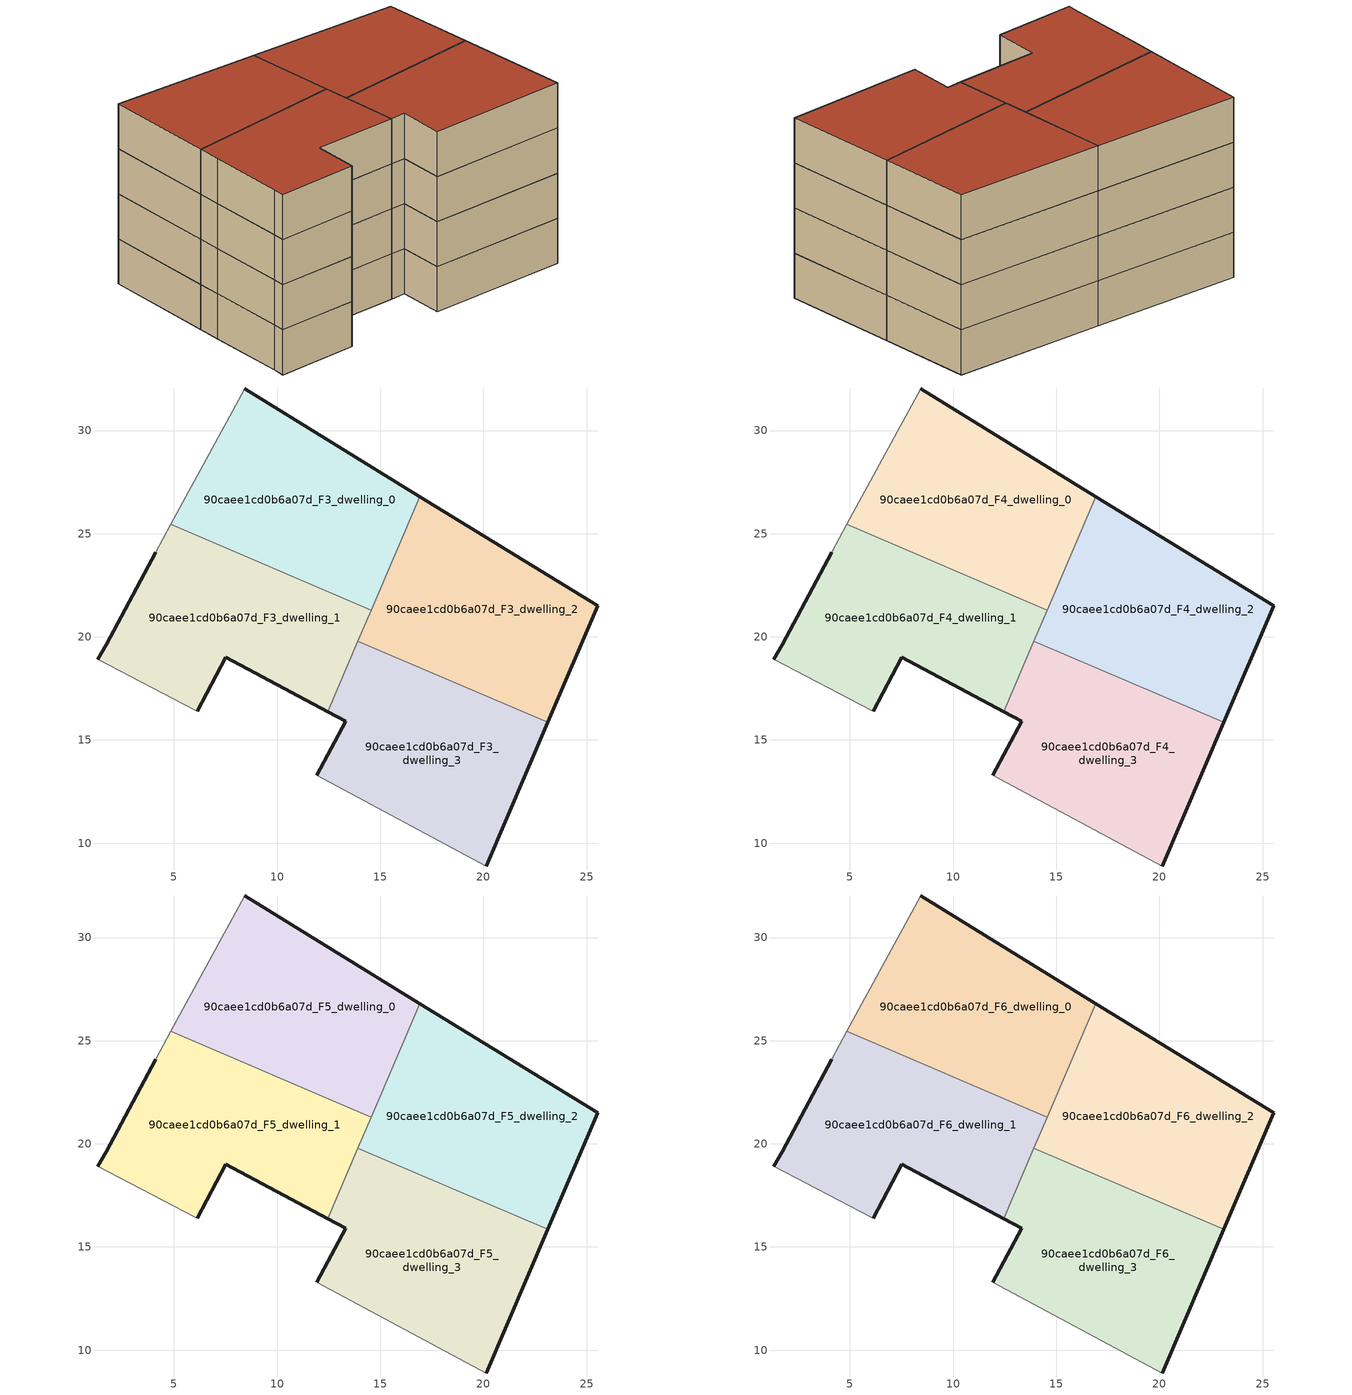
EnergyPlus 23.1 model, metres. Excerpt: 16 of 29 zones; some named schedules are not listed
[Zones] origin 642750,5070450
90caee1cd0b6a07d_F3_dwelling_0
 floor to 90caee1cd0b6a07d_F2_dwelling_0 (EU_floor_Construction): 14.56,21.29 16.93,26.79 8.43,32.01 4.86,25.46 z9
 wall outside (EU_wall_Construction): 8.43,32.01 16.93,26.79 z9:12
 wall to 90caee1cd0b6a07d_F3_dwelling_1 (EU_wall_Construction): 14.56,21.29 4.86,25.46 z9:12
 wall adiabatic (EU_wall_Construction): 4.86,25.46 8.43,32.01 z9:12
 wall to 90caee1cd0b6a07d_F3_dwelling_2 (EU_wall_Construction): 16.93,26.79 14.56,21.29 z9:12
90caee1cd0b6a07d_F3_dwelling_1
 floor to 90caee1cd0b6a07d_F2_dwelling_1 (EU_floor_Construction): 12.45,16.37 14.56,21.29 4.86,25.46 4.12,24.11 1.72,19.61 1.32,18.91 6.05,16.44 6.12,16.4 7.52,19 z9
 wall outside (EU_wall_Construction): 1.32,18.91 1.72,19.61 4.12,24.11 / 12.45,16.37 7.52,19 6.12,16.4 z9:12
 wall adiabatic (EU_wall_Construction): 4.12,24.11 4.86,25.46 / 6.12,16.4 6.05,16.44 1.32,18.91 z9:12
 wall to 90caee1cd0b6a07d_F3_dwelling_3 (EU_wall_Construction): 13.92,19.8 12.45,16.37 z9:12
 wall to 90caee1cd0b6a07d_F3_dwelling_2 (EU_wall_Construction): 14.56,21.29 13.92,19.79 z9:12
90caee1cd0b6a07d_F3_dwelling_2
 floor to 90caee1cd0b6a07d_F2_dwelling_2 (EU_floor_Construction): 23.11,15.85 25.54,21.5 16.93,26.79 13.92,19.79 z9
 wall outside (EU_wall_Construction): 16.93,26.79 25.54,21.5 23.11,15.85 z9:12
 wall to 90caee1cd0b6a07d_F3_dwelling_3 (EU_wall_Construction): 23.11,15.85 13.92,19.79 z9:12
90caee1cd0b6a07d_F3_dwelling_3
 floor to 90caee1cd0b6a07d_F2_dwelling_3 (EU_floor_Construction): 20.13,8.89 23.11,15.85 13.92,19.79 12.45,16.37 13.33,15.9 11.92,13.3 z9
 wall outside (EU_wall_Construction): 11.92,13.3 13.33,15.9 12.45,16.37 / 23.11,15.85 20.13,8.89 z9:12
 wall adiabatic (EU_wall_Construction): 20.13,8.89 11.92,13.3 z9:12
90caee1cd0b6a07d_F4_dwelling_0
 floor to 90caee1cd0b6a07d_F3_dwelling_0 (EU_floor_Construction): 14.56,21.29 16.93,26.79 8.43,32.01 4.86,25.46 z12
 wall outside (EU_wall_Construction): 8.43,32.01 16.93,26.79 z12:15
 wall to 90caee1cd0b6a07d_F4_dwelling_1 (EU_wall_Construction): 14.56,21.29 4.86,25.46 z12:15
 wall adiabatic (EU_wall_Construction): 4.86,25.46 8.43,32.01 z12:15
 wall to 90caee1cd0b6a07d_F4_dwelling_2 (EU_wall_Construction): 16.93,26.79 14.56,21.29 z12:15
90caee1cd0b6a07d_F4_dwelling_1
 floor to 90caee1cd0b6a07d_F3_dwelling_1 (EU_floor_Construction): 12.45,16.37 14.56,21.29 4.86,25.46 4.12,24.11 1.72,19.61 1.32,18.91 6.05,16.44 6.12,16.4 7.52,19 z12
 wall outside (EU_wall_Construction): 1.32,18.91 1.72,19.61 4.12,24.11 / 12.45,16.37 7.52,19 6.12,16.4 z12:15
 wall adiabatic (EU_wall_Construction): 4.12,24.11 4.86,25.46 / 6.12,16.4 6.05,16.44 1.32,18.91 z12:15
 wall to 90caee1cd0b6a07d_F4_dwelling_3 (EU_wall_Construction): 13.92,19.8 12.45,16.37 z12:15
 wall to 90caee1cd0b6a07d_F4_dwelling_2 (EU_wall_Construction): 14.56,21.29 13.92,19.79 z12:15
90caee1cd0b6a07d_F4_dwelling_2
 floor to 90caee1cd0b6a07d_F3_dwelling_2 (EU_floor_Construction): 23.11,15.85 25.54,21.5 16.93,26.79 13.92,19.79 z12
 wall outside (EU_wall_Construction): 16.93,26.79 25.54,21.5 23.11,15.85 z12:15
 wall to 90caee1cd0b6a07d_F4_dwelling_3 (EU_wall_Construction): 23.11,15.85 13.92,19.79 z12:15
90caee1cd0b6a07d_F4_dwelling_3
 floor to 90caee1cd0b6a07d_F3_dwelling_3 (EU_floor_Construction): 20.13,8.89 23.11,15.85 13.92,19.79 12.45,16.37 13.33,15.9 11.92,13.3 z12
 wall outside (EU_wall_Construction): 11.92,13.3 13.33,15.9 12.45,16.37 / 23.11,15.85 20.13,8.89 z12:15
 wall adiabatic (EU_wall_Construction): 20.13,8.89 11.92,13.3 z12:15
90caee1cd0b6a07d_F5_dwelling_0
 floor to 90caee1cd0b6a07d_F4_dwelling_0 (EU_floor_Construction): 14.56,21.29 16.93,26.79 8.43,32.01 4.86,25.46 z15
 wall outside (EU_wall_Construction): 8.43,32.01 16.93,26.79 z15:18
 wall to 90caee1cd0b6a07d_F5_dwelling_1 (EU_wall_Construction): 14.56,21.29 4.86,25.46 z15:18
 wall adiabatic (EU_wall_Construction): 4.86,25.46 8.43,32.01 z15:18
 wall to 90caee1cd0b6a07d_F5_dwelling_2 (EU_wall_Construction): 16.93,26.79 14.56,21.29 z15:18
90caee1cd0b6a07d_F5_dwelling_1
 floor to 90caee1cd0b6a07d_F4_dwelling_1 (EU_floor_Construction): 12.45,16.37 14.56,21.29 4.86,25.46 4.12,24.11 1.72,19.61 1.32,18.91 6.05,16.44 6.12,16.4 7.52,19 z15
 wall outside (EU_wall_Construction): 1.32,18.91 1.72,19.61 4.12,24.11 / 12.45,16.37 7.52,19 6.12,16.4 z15:18
 wall adiabatic (EU_wall_Construction): 4.12,24.11 4.86,25.46 / 6.12,16.4 6.05,16.44 1.32,18.91 z15:18
 wall to 90caee1cd0b6a07d_F5_dwelling_3 (EU_wall_Construction): 13.92,19.8 12.45,16.37 z15:18
 wall to 90caee1cd0b6a07d_F5_dwelling_2 (EU_wall_Construction): 14.56,21.29 13.92,19.79 z15:18
90caee1cd0b6a07d_F5_dwelling_2
 floor to 90caee1cd0b6a07d_F4_dwelling_2 (EU_floor_Construction): 23.11,15.85 25.54,21.5 16.93,26.79 13.92,19.79 z15
 wall outside (EU_wall_Construction): 16.93,26.79 25.54,21.5 23.11,15.85 z15:18
 wall to 90caee1cd0b6a07d_F5_dwelling_3 (EU_wall_Construction): 23.11,15.85 13.92,19.79 z15:18
90caee1cd0b6a07d_F5_dwelling_3
 floor to 90caee1cd0b6a07d_F4_dwelling_3 (EU_floor_Construction): 20.13,8.89 23.11,15.85 13.92,19.79 12.45,16.37 13.33,15.9 11.92,13.3 z15
 wall outside (EU_wall_Construction): 11.92,13.3 13.33,15.9 12.45,16.37 / 23.11,15.85 20.13,8.89 z15:18
 wall adiabatic (EU_wall_Construction): 20.13,8.89 11.92,13.3 z15:18
90caee1cd0b6a07d_F6_dwelling_0
 floor to 90caee1cd0b6a07d_F5_dwelling_0 (EU_floor_Construction): 14.56,21.29 16.93,26.79 8.43,32.01 4.86,25.46 z18
 wall outside (EU_wall_Construction): 8.43,32.01 16.93,26.79 z18:21
 wall to 90caee1cd0b6a07d_F6_dwelling_1 (EU_wall_Construction): 14.56,21.29 4.86,25.46 z18:21
 wall adiabatic (EU_wall_Construction): 4.86,25.46 8.43,32.01 z18:21
 wall to 90caee1cd0b6a07d_F6_dwelling_2 (EU_wall_Construction): 16.93,26.79 14.56,21.29 z18:21
 roof outside (EU_roof_Construction): 16.93,26.79 14.56,21.29 4.86,25.46 8.43,32.01 z21
90caee1cd0b6a07d_F6_dwelling_1
 floor to 90caee1cd0b6a07d_F5_dwelling_1 (EU_floor_Construction): 12.45,16.37 14.56,21.29 4.86,25.46 4.12,24.11 1.72,19.61 1.32,18.91 6.05,16.44 6.12,16.4 7.52,19 z18
 wall outside (EU_wall_Construction): 1.32,18.91 1.72,19.61 4.12,24.11 / 12.45,16.37 7.52,19 6.12,16.4 z18:21
 wall adiabatic (EU_wall_Construction): 4.12,24.11 4.86,25.46 / 6.12,16.4 6.05,16.44 1.32,18.91 z18:21
 wall to 90caee1cd0b6a07d_F6_dwelling_3 (EU_wall_Construction): 13.92,19.8 12.45,16.37 z18:21
 wall to 90caee1cd0b6a07d_F6_dwelling_2 (EU_wall_Construction): 14.56,21.29 13.92,19.79 z18:21
 roof outside (EU_roof_Construction): 14.56,21.29 12.45,16.37 7.52,19 6.12,16.4 6.05,16.44 1.32,18.91 1.72,19.61 4.12,24.11 4.86,25.46 z21
90caee1cd0b6a07d_F6_dwelling_2
 floor to 90caee1cd0b6a07d_F5_dwelling_2 (EU_floor_Construction): 23.11,15.85 25.54,21.5 16.93,26.79 13.92,19.79 z18
 wall outside (EU_wall_Construction): 16.93,26.79 25.54,21.5 23.11,15.85 z18:21
 wall to 90caee1cd0b6a07d_F6_dwelling_3 (EU_wall_Construction): 23.11,15.85 13.92,19.79 z18:21
 roof outside (EU_roof_Construction): 25.54,21.5 23.11,15.85 13.92,19.79 16.93,26.79 z21
90caee1cd0b6a07d_F6_dwelling_3
 floor to 90caee1cd0b6a07d_F5_dwelling_3 (EU_floor_Construction): 20.13,8.89 23.11,15.85 13.92,19.79 12.45,16.37 13.33,15.9 11.92,13.3 z18
 wall outside (EU_wall_Construction): 11.92,13.3 13.33,15.9 12.45,16.37 / 23.11,15.85 20.13,8.89 z18:21
 wall adiabatic (EU_wall_Construction): 20.13,8.89 11.92,13.3 z18:21
 roof outside (EU_roof_Construction): 23.11,15.85 20.13,8.89 11.92,13.3 13.33,15.9 12.45,16.37 13.92,19.79 z21
[Building]
EU S2 Campaign: North Axis=0; Terrain=City; Solar Distribution=FullExterior
[Site:Location]
Lyon-Bron: Latitude=45.75; Longitude=5; Time Zone=1; Elevation=198
[SizingPeriod:WeatherFileDays]
AnnualSizingPeriod: Begin Month=1; Begin Day of Month=1; End Month=12; End Day of Month=31; Day of Week for Start Day=Monday; Use Weather File Daylight Saving Period=No; Use Weather File Rain and Snow Indicators=No
[MATERIAL]
EU_InternalMass_Material: Roughness=MediumRough; Thickness=0.1; Conductivity=1; Density=1800; Specific Heat=900; Thermal Absorptance=0.9; Solar Absorptance=0.7; Visible Absorptance=0.7
[MATERIAL:NOMASS] Roughness=MediumRough; Thermal Absorptance=0.9; Solar Absorptance=0.7; Visible Absorptance=0.7
Name | Thermal Resistance
EU_wall_NoMass | 0.776494
EU_roof_NoMass | 0.486893
EU_floor_NoMass | 0.421597
[CONSTRUCTION]
EU_wall_Construction: EU_wall_NoMass
EU_roof_Construction: EU_roof_NoMass
EU_floor_Construction: EU_floor_NoMass
EU_InternalMass_Construction: EU_InternalMass_Material
[ZONE] Type=1; Multiplier=1; Ceiling Height=autocalculate; Floor Area=autocalculate; Part of Total Floor Area=Yes
Name | Volume
90caee1cd0b6a07d_F3_dwelling_0; 90caee1cd0b6a07d_F4_dwelling_0; 90caee1cd0b6a07d_F5_dwelling_0; 90caee1cd0b6a07d_F6_dwelling_0 | 206.395
90caee1cd0b6a07d_F3_dwelling_1; 90caee1cd0b6a07d_F4_dwelling_1; 90caee1cd0b6a07d_F5_dwelling_1; 90caee1cd0b6a07d_F6_dwelling_1 | 206.39
90caee1cd0b6a07d_F3_dwelling_2; 90caee1cd0b6a07d_F4_dwelling_2; 90caee1cd0b6a07d_F5_dwelling_2; 90caee1cd0b6a07d_F6_dwelling_2 | 206.396
90caee1cd0b6a07d_F3_dwelling_3; 90caee1cd0b6a07d_F4_dwelling_3; 90caee1cd0b6a07d_F5_dwelling_3; 90caee1cd0b6a07d_F6_dwelling_3 | 206.413
[INTERNALMASS] Construction=EU_InternalMass_Construction
Name | Zone or ZoneList | Surface Area
90caee1cd0b6a07d_F3_dwelling_0_EU_InternalMass | 90caee1cd0b6a07d_F3_dwelling_0 | 68.7998
90caee1cd0b6a07d_F3_dwelling_1_EU_InternalMass | 90caee1cd0b6a07d_F3_dwelling_1 | 68.7966
90caee1cd0b6a07d_F3_dwelling_2_EU_InternalMass | 90caee1cd0b6a07d_F3_dwelling_2 | 68.7987
90caee1cd0b6a07d_F3_dwelling_3_EU_InternalMass | 90caee1cd0b6a07d_F3_dwelling_3 | 68.8057
90caee1cd0b6a07d_F4_dwelling_0_EU_InternalMass | 90caee1cd0b6a07d_F4_dwelling_0 | 68.7998
90caee1cd0b6a07d_F4_dwelling_1_EU_InternalMass | 90caee1cd0b6a07d_F4_dwelling_1 | 68.7966
90caee1cd0b6a07d_F4_dwelling_2_EU_InternalMass | 90caee1cd0b6a07d_F4_dwelling_2 | 68.7987
90caee1cd0b6a07d_F4_dwelling_3_EU_InternalMass | 90caee1cd0b6a07d_F4_dwelling_3 | 68.8057
90caee1cd0b6a07d_F5_dwelling_0_EU_InternalMass | 90caee1cd0b6a07d_F5_dwelling_0 | 68.7998
90caee1cd0b6a07d_F5_dwelling_1_EU_InternalMass | 90caee1cd0b6a07d_F5_dwelling_1 | 68.7966
90caee1cd0b6a07d_F5_dwelling_2_EU_InternalMass | 90caee1cd0b6a07d_F5_dwelling_2 | 68.7987
90caee1cd0b6a07d_F5_dwelling_3_EU_InternalMass | 90caee1cd0b6a07d_F5_dwelling_3 | 68.8057
90caee1cd0b6a07d_F6_dwelling_0_EU_InternalMass | 90caee1cd0b6a07d_F6_dwelling_0 | 68.7998
90caee1cd0b6a07d_F6_dwelling_1_EU_InternalMass | 90caee1cd0b6a07d_F6_dwelling_1 | 68.7966
90caee1cd0b6a07d_F6_dwelling_2_EU_InternalMass | 90caee1cd0b6a07d_F6_dwelling_2 | 68.7987
90caee1cd0b6a07d_F6_dwelling_3_EU_InternalMass | 90caee1cd0b6a07d_F6_dwelling_3 | 68.8057
[OTHEREQUIPMENT] Fuel Type=Electricity; Design Level Calculation Method=Watts/Area; Power per Zone Floor Area=1; Fraction Latent=0; Fraction Radiant=0; Fraction Lost=0; Carbon Dioxide Generation Rate=0; EndUse Subcategory=EU_Step8_InternalGains
Name | Zone or ZoneList or Space or SpaceList | Schedule
EU_Step8_InternalGain_90caee1cd0b6a07d_F3_dwelling_0_f000 | 90caee1cd0b6a07d_F3_dwelling_0 | EU_Step8_GainSchedule_90caee1cd0b6a07d_F3_dwelling_0_f000
EU_Step8_InternalGain_90caee1cd0b6a07d_F3_dwelling_1_f000 | 90caee1cd0b6a07d_F3_dwelling_1 | EU_Step8_GainSchedule_90caee1cd0b6a07d_F3_dwelling_1_f000
EU_Step8_InternalGain_90caee1cd0b6a07d_F3_dwelling_2_f000 | 90caee1cd0b6a07d_F3_dwelling_2 | EU_Step8_GainSchedule_90caee1cd0b6a07d_F3_dwelling_2_f000
EU_Step8_InternalGain_90caee1cd0b6a07d_F3_dwelling_3_f000 | 90caee1cd0b6a07d_F3_dwelling_3 | EU_Step8_GainSchedule_90caee1cd0b6a07d_F3_dwelling_3_f000
EU_Step8_InternalGain_90caee1cd0b6a07d_F4_dwelling_0_f000 | 90caee1cd0b6a07d_F4_dwelling_0 | EU_Step8_GainSchedule_90caee1cd0b6a07d_F4_dwelling_0_f000
EU_Step8_InternalGain_90caee1cd0b6a07d_F4_dwelling_1_f000 | 90caee1cd0b6a07d_F4_dwelling_1 | EU_Step8_GainSchedule_90caee1cd0b6a07d_F4_dwelling_1_f000
EU_Step8_InternalGain_90caee1cd0b6a07d_F4_dwelling_2_f000 | 90caee1cd0b6a07d_F4_dwelling_2 | EU_Step8_GainSchedule_90caee1cd0b6a07d_F4_dwelling_2_f000
EU_Step8_InternalGain_90caee1cd0b6a07d_F4_dwelling_3_f000 | 90caee1cd0b6a07d_F4_dwelling_3 | EU_Step8_GainSchedule_90caee1cd0b6a07d_F4_dwelling_3_f000
EU_Step8_InternalGain_90caee1cd0b6a07d_F5_dwelling_0_f000 | 90caee1cd0b6a07d_F5_dwelling_0 | EU_Step8_GainSchedule_90caee1cd0b6a07d_F5_dwelling_0_f000
EU_Step8_InternalGain_90caee1cd0b6a07d_F5_dwelling_1_f000 | 90caee1cd0b6a07d_F5_dwelling_1 | EU_Step8_GainSchedule_90caee1cd0b6a07d_F5_dwelling_1_f000
EU_Step8_InternalGain_90caee1cd0b6a07d_F5_dwelling_2_f000 | 90caee1cd0b6a07d_F5_dwelling_2 | EU_Step8_GainSchedule_90caee1cd0b6a07d_F5_dwelling_2_f000
EU_Step8_InternalGain_90caee1cd0b6a07d_F5_dwelling_3_f000 | 90caee1cd0b6a07d_F5_dwelling_3 | EU_Step8_GainSchedule_90caee1cd0b6a07d_F5_dwelling_3_f000
EU_Step8_InternalGain_90caee1cd0b6a07d_F6_dwelling_0_f000 | 90caee1cd0b6a07d_F6_dwelling_0 | EU_Step8_GainSchedule_90caee1cd0b6a07d_F6_dwelling_0_f000
EU_Step8_InternalGain_90caee1cd0b6a07d_F6_dwelling_1_f000 | 90caee1cd0b6a07d_F6_dwelling_1 | EU_Step8_GainSchedule_90caee1cd0b6a07d_F6_dwelling_1_f000
EU_Step8_InternalGain_90caee1cd0b6a07d_F6_dwelling_2_f000 | 90caee1cd0b6a07d_F6_dwelling_2 | EU_Step8_GainSchedule_90caee1cd0b6a07d_F6_dwelling_2_f000
EU_Step8_InternalGain_90caee1cd0b6a07d_F6_dwelling_3_f000 | 90caee1cd0b6a07d_F6_dwelling_3 | EU_Step8_GainSchedule_90caee1cd0b6a07d_F6_dwelling_3_f000
[ZONEVENTILATION:DESIGNFLOWRATE] Schedule=EU_AlwaysOn; Design Flow Rate Calculation Method=AirChanges/Hour; Air Changes per Hour=0.693814; Ventilation Type=Natural; Fan Pressure Rise=0; Fan Total Efficiency=1; Constant Term Coefficient=1; Temperature Term Coefficient=0; Velocity Term Coefficient=0; Velocity Squared Term Coefficient=0; Minimum Indoor Temperature=-100; Maximum Indoor Temperature=100; Delta Temperature=-100; Minimum Outdoor Temperature=-100; Maximum Outdoor Temperature=100; Maximum Wind Speed=40
Name | Zone or ZoneList or Space or SpaceList
EU_ConstantAir_90caee1cd0b6a07d_F3_dwelling_0 | 90caee1cd0b6a07d_F3_dwelling_0
EU_ConstantAir_90caee1cd0b6a07d_F3_dwelling_1 | 90caee1cd0b6a07d_F3_dwelling_1
EU_ConstantAir_90caee1cd0b6a07d_F3_dwelling_2 | 90caee1cd0b6a07d_F3_dwelling_2
EU_ConstantAir_90caee1cd0b6a07d_F3_dwelling_3 | 90caee1cd0b6a07d_F3_dwelling_3
EU_ConstantAir_90caee1cd0b6a07d_F4_dwelling_0 | 90caee1cd0b6a07d_F4_dwelling_0
EU_ConstantAir_90caee1cd0b6a07d_F4_dwelling_1 | 90caee1cd0b6a07d_F4_dwelling_1
EU_ConstantAir_90caee1cd0b6a07d_F4_dwelling_2 | 90caee1cd0b6a07d_F4_dwelling_2
EU_ConstantAir_90caee1cd0b6a07d_F4_dwelling_3 | 90caee1cd0b6a07d_F4_dwelling_3
EU_ConstantAir_90caee1cd0b6a07d_F5_dwelling_0 | 90caee1cd0b6a07d_F5_dwelling_0
EU_ConstantAir_90caee1cd0b6a07d_F5_dwelling_1 | 90caee1cd0b6a07d_F5_dwelling_1
EU_ConstantAir_90caee1cd0b6a07d_F5_dwelling_2 | 90caee1cd0b6a07d_F5_dwelling_2
EU_ConstantAir_90caee1cd0b6a07d_F5_dwelling_3 | 90caee1cd0b6a07d_F5_dwelling_3
EU_ConstantAir_90caee1cd0b6a07d_F6_dwelling_0 | 90caee1cd0b6a07d_F6_dwelling_0
EU_ConstantAir_90caee1cd0b6a07d_F6_dwelling_1 | 90caee1cd0b6a07d_F6_dwelling_1
EU_ConstantAir_90caee1cd0b6a07d_F6_dwelling_2 | 90caee1cd0b6a07d_F6_dwelling_2
EU_ConstantAir_90caee1cd0b6a07d_F6_dwelling_3 | 90caee1cd0b6a07d_F6_dwelling_3
[HVACTEMPLATE:ZONE:IDEALLOADSAIRSYSTEM] System Availability Schedule=EU_AlwaysOn; Maximum Heating Supply Air Temperature=50; Minimum Cooling Supply Air Temperature=13; Maximum Heating Supply Air Humidity Ratio=0.0156; Minimum Cooling Supply Air Humidity Ratio=0.0077; Heating Limit=NoLimit; Cooling Limit=NoLimit; Heating Availability Schedule=EU_AlwaysOn; Cooling Availability Schedule=EU_CoolingOff; Dehumidification Control Type=ConstantSensibleHeatRatio; Cooling Sensible Heat Ratio=0.7; Dehumidification Setpoint=60; Humidification Control Type=None; Humidification Setpoint=30; Outdoor Air Method=None; Outdoor Air Flow Rate per Person=0.00944; Outdoor Air Flow Rate per Zone Floor Area=0; Outdoor Air Flow Rate per Zone=0; Demand Controlled Ventilation Type=None; Outdoor Air Economizer Type=NoEconomizer; Heat Recovery Type=None; Sensible Heat Recovery Effectiveness=0.7; Latent Heat Recovery Effectiveness=0.65
Name | Template Thermostat
90caee1cd0b6a07d_F3_dwelling_0 | EU_HeatOnly_90caee1cd0b6a07d_F3_dwelling_0
90caee1cd0b6a07d_F3_dwelling_1 | EU_HeatOnly_90caee1cd0b6a07d_F3_dwelling_1
90caee1cd0b6a07d_F3_dwelling_2 | EU_HeatOnly_90caee1cd0b6a07d_F3_dwelling_2
90caee1cd0b6a07d_F3_dwelling_3 | EU_HeatOnly_90caee1cd0b6a07d_F3_dwelling_3
90caee1cd0b6a07d_F4_dwelling_0 | EU_HeatOnly_90caee1cd0b6a07d_F4_dwelling_0
90caee1cd0b6a07d_F4_dwelling_1 | EU_HeatOnly_90caee1cd0b6a07d_F4_dwelling_1
90caee1cd0b6a07d_F4_dwelling_2 | EU_HeatOnly_90caee1cd0b6a07d_F4_dwelling_2
